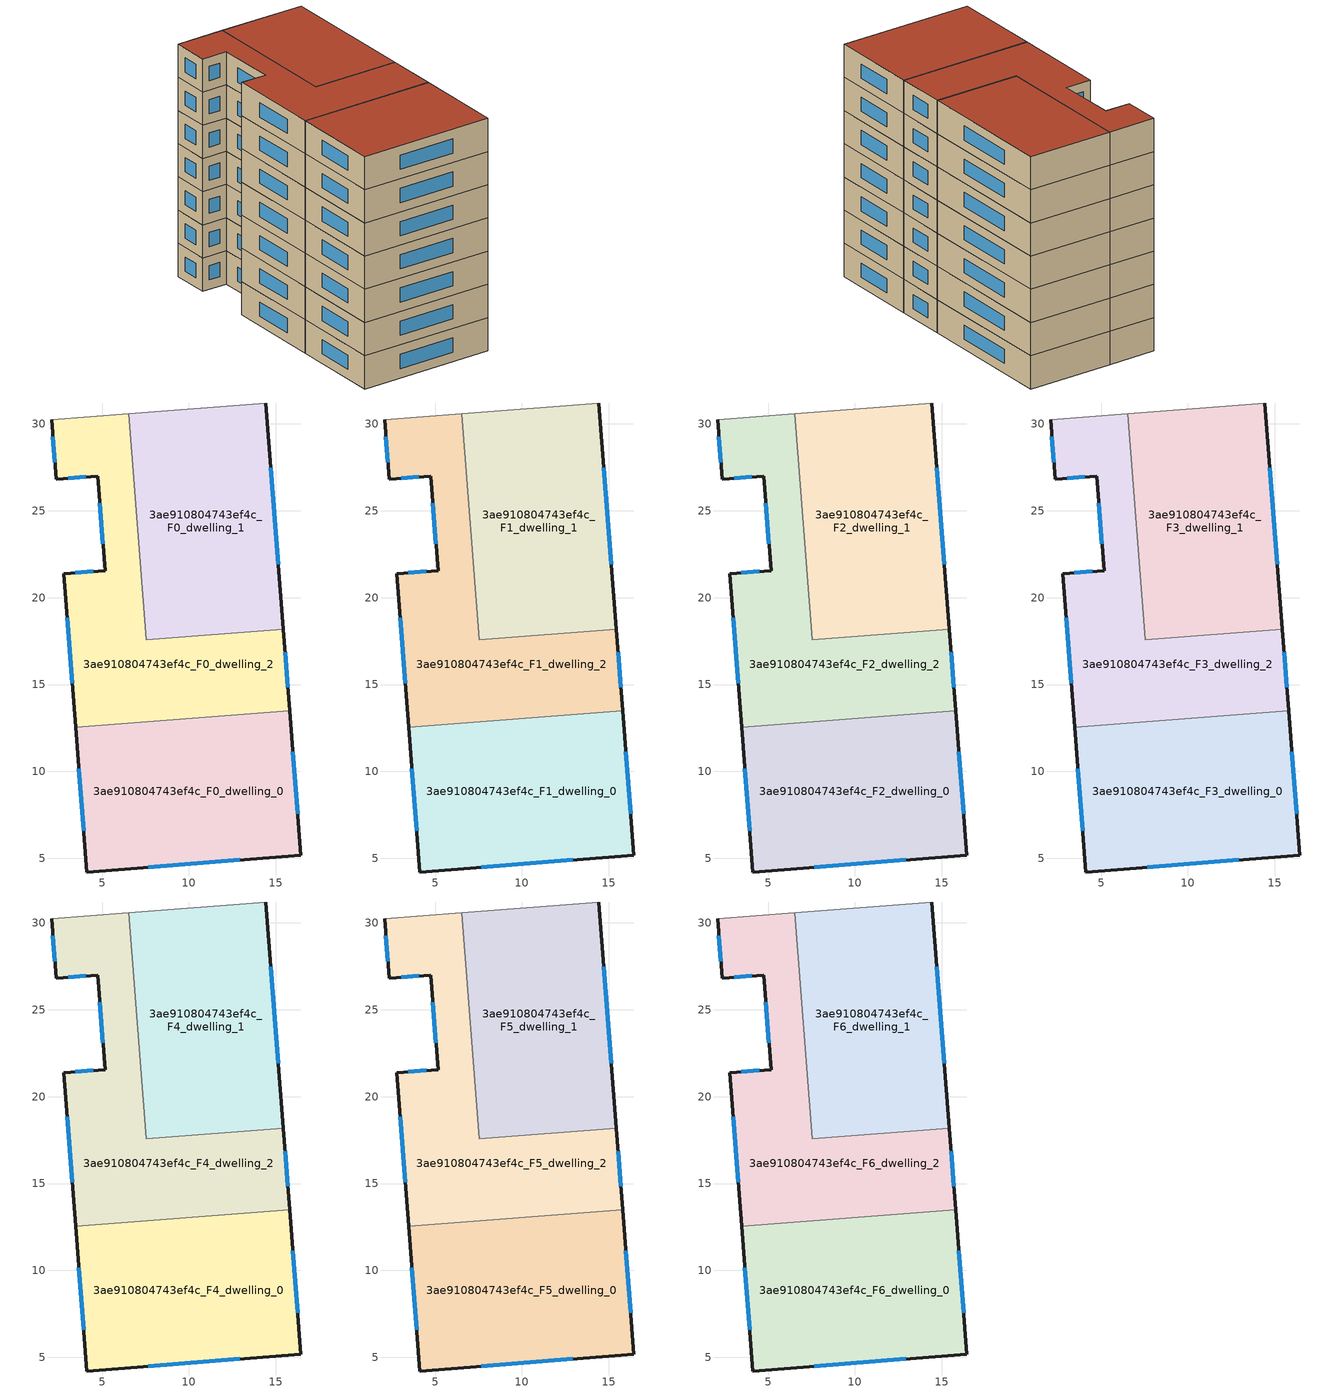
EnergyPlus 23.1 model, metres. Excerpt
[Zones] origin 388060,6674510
3ae910804743ef4c_F0_dwelling_0
 floor ground (EU_floor_Construction): 15.79,13.5 16.44,5.19 4.13,4.21 3.48,12.54 z0
 wall outside (EU_wall_Construction): 3.48,12.54 4.13,4.21 16.44,5.19 15.79,13.5 z0:3
 wall to 3ae910804743ef4c_F0_dwelling_2 (EU_wall_Construction): 15.79,13.5 3.48,12.54 z0:3
 window (EU_Window_Construction): 3.66,10.16 3.94,6.59 / 16.25,7.56 15.98,11.13 / 7.65,4.49 12.92,4.91 z0.86:2.14
3ae910804743ef4c_F0_dwelling_1
 floor ground (EU_floor_Construction): 14.41,31.2 15.43,18.19 7.55,17.58 6.53,30.58 z0
 wall outside (EU_wall_Construction): 15.43,18.19 14.41,31.2 z0:3
 wall adiabatic (EU_wall_Construction): 14.41,31.2 6.53,30.58 z0:3
 wall to 3ae910804743ef4c_F0_dwelling_2 (EU_wall_Construction): 6.53,30.58 7.55,17.58 15.43,18.19 z0:3
 window (EU_Window_Construction): 15.14,21.91 14.7,27.48 z0.86:2.14
3ae910804743ef4c_F0_dwelling_2
 floor ground (EU_floor_Construction): 6.53,30.58 7.55,17.58 15.43,18.19 15.79,13.5 3.48,12.54 2.79,21.38 5.17,21.56 4.74,27 2.36,26.8 2.1,30.24 z0
 wall outside (EU_wall_Construction): 2.1,30.24 2.36,26.8 4.74,27 5.17,21.56 2.79,21.38 3.48,12.54 / 15.79,13.5 15.43,18.19 z0:3
 wall adiabatic (EU_wall_Construction): 6.53,30.58 2.1,30.24 z0:3
 window (EU_Window_Construction): 2.99,18.85 3.28,15.07 / 4.49,21.51 3.47,21.43 / 4.86,25.44 5.05,23.11 / 3.04,26.86 4.06,26.94 / 2.17,29.26 2.29,27.78 / 15.69,14.84 15.53,16.85 z0.86:2.14
3ae910804743ef4c_F1_dwelling_0
 floor to 3ae910804743ef4c_F0_dwelling_0 (EU_floor_Construction): 15.79,13.5 16.44,5.19 4.13,4.21 3.48,12.54 z3
 wall outside (EU_wall_Construction): 3.48,12.54 4.13,4.21 16.44,5.19 15.79,13.5 z3:6
 wall to 3ae910804743ef4c_F1_dwelling_2 (EU_wall_Construction): 15.79,13.5 3.48,12.54 z3:6
 window (EU_Window_Construction): 3.66,10.16 3.94,6.59 / 16.25,7.56 15.98,11.13 / 7.65,4.49 12.92,4.91 z3.86:5.14
3ae910804743ef4c_F1_dwelling_1
 floor to 3ae910804743ef4c_F0_dwelling_1 (EU_floor_Construction): 14.41,31.2 15.43,18.19 7.55,17.58 6.53,30.58 z3
 wall outside (EU_wall_Construction): 15.43,18.19 14.41,31.2 z3:6
 wall adiabatic (EU_wall_Construction): 14.41,31.2 6.53,30.58 z3:6
 wall to 3ae910804743ef4c_F1_dwelling_2 (EU_wall_Construction): 6.53,30.58 7.55,17.58 15.43,18.19 z3:6
 window (EU_Window_Construction): 15.14,21.91 14.7,27.48 z3.86:5.14
3ae910804743ef4c_F1_dwelling_2
 floor to 3ae910804743ef4c_F0_dwelling_2 (EU_floor_Construction): 6.53,30.58 7.55,17.58 15.43,18.19 15.79,13.5 3.48,12.54 2.79,21.38 5.17,21.56 4.74,27 2.36,26.8 2.1,30.24 z3
 wall outside (EU_wall_Construction): 2.1,30.24 2.36,26.8 4.74,27 5.17,21.56 2.79,21.38 3.48,12.54 / 15.79,13.5 15.43,18.19 z3:6
 wall adiabatic (EU_wall_Construction): 6.53,30.58 2.1,30.24 z3:6
 window (EU_Window_Construction): 2.99,18.85 3.28,15.07 / 4.49,21.51 3.47,21.43 / 4.86,25.44 5.05,23.11 / 3.04,26.86 4.06,26.94 / 2.17,29.26 2.29,27.78 / 15.69,14.84 15.53,16.85 z3.86:5.14
3ae910804743ef4c_F2_dwelling_0
 floor to 3ae910804743ef4c_F1_dwelling_0 (EU_floor_Construction): 15.79,13.5 16.44,5.19 4.13,4.21 3.48,12.54 z6
 wall outside (EU_wall_Construction): 3.48,12.54 4.13,4.21 16.44,5.19 15.79,13.5 z6:9
 wall to 3ae910804743ef4c_F2_dwelling_2 (EU_wall_Construction): 15.79,13.5 3.48,12.54 z6:9
 window (EU_Window_Construction): 3.66,10.16 3.94,6.59 / 16.25,7.56 15.98,11.13 / 7.65,4.49 12.92,4.91 z6.86:8.14
3ae910804743ef4c_F2_dwelling_1
 floor to 3ae910804743ef4c_F1_dwelling_1 (EU_floor_Construction): 14.41,31.2 15.43,18.19 7.55,17.58 6.53,30.58 z6
 wall outside (EU_wall_Construction): 15.43,18.19 14.41,31.2 z6:9
 wall adiabatic (EU_wall_Construction): 14.41,31.2 6.53,30.58 z6:9
 wall to 3ae910804743ef4c_F2_dwelling_2 (EU_wall_Construction): 6.53,30.58 7.55,17.58 15.43,18.19 z6:9
 window (EU_Window_Construction): 15.14,21.91 14.7,27.48 z6.86:8.14
3ae910804743ef4c_F2_dwelling_2
 floor to 3ae910804743ef4c_F1_dwelling_2 (EU_floor_Construction): 6.53,30.58 7.55,17.58 15.43,18.19 15.79,13.5 3.48,12.54 2.79,21.38 5.17,21.56 4.74,27 2.36,26.8 2.1,30.24 z6
 wall outside (EU_wall_Construction): 2.1,30.24 2.36,26.8 4.74,27 5.17,21.56 2.79,21.38 3.48,12.54 / 15.79,13.5 15.43,18.19 z6:9
 wall adiabatic (EU_wall_Construction): 6.53,30.58 2.1,30.24 z6:9
 window (EU_Window_Construction): 2.99,18.85 3.28,15.07 / 4.49,21.51 3.47,21.43 / 4.86,25.44 5.05,23.11 / 3.04,26.86 4.06,26.94 / 2.17,29.26 2.29,27.78 / 15.69,14.84 15.53,16.85 z6.86:8.14
3ae910804743ef4c_F3_dwelling_0
 floor to 3ae910804743ef4c_F2_dwelling_0 (EU_floor_Construction): 15.79,13.5 16.44,5.19 4.13,4.21 3.48,12.54 z9
 wall outside (EU_wall_Construction): 3.48,12.54 4.13,4.21 16.44,5.19 15.79,13.5 z9:12
 wall to 3ae910804743ef4c_F3_dwelling_2 (EU_wall_Construction): 15.79,13.5 3.48,12.54 z9:12
 window (EU_Window_Construction): 3.66,10.16 3.94,6.59 / 16.25,7.56 15.98,11.13 / 7.65,4.49 12.92,4.91 z9.86:11.14
3ae910804743ef4c_F3_dwelling_1
 floor to 3ae910804743ef4c_F2_dwelling_1 (EU_floor_Construction): 14.41,31.2 15.43,18.19 7.55,17.58 6.53,30.58 z9
 wall outside (EU_wall_Construction): 15.43,18.19 14.41,31.2 z9:12
 wall adiabatic (EU_wall_Construction): 14.41,31.2 6.53,30.58 z9:12
 wall to 3ae910804743ef4c_F3_dwelling_2 (EU_wall_Construction): 6.53,30.58 7.55,17.58 15.43,18.19 z9:12
 window (EU_Window_Construction): 15.14,21.91 14.7,27.48 z9.86:11.14
3ae910804743ef4c_F3_dwelling_2
 floor to 3ae910804743ef4c_F2_dwelling_2 (EU_floor_Construction): 6.53,30.58 7.55,17.58 15.43,18.19 15.79,13.5 3.48,12.54 2.79,21.38 5.17,21.56 4.74,27 2.36,26.8 2.1,30.24 z9
 wall outside (EU_wall_Construction): 2.1,30.24 2.36,26.8 4.74,27 5.17,21.56 2.79,21.38 3.48,12.54 / 15.79,13.5 15.43,18.19 z9:12
 wall adiabatic (EU_wall_Construction): 6.53,30.58 2.1,30.24 z9:12
 window (EU_Window_Construction): 2.99,18.85 3.28,15.07 / 4.49,21.51 3.47,21.43 / 4.86,25.44 5.05,23.11 / 3.04,26.86 4.06,26.94 / 2.17,29.26 2.29,27.78 / 15.69,14.84 15.53,16.85 z9.86:11.14
3ae910804743ef4c_F4_dwelling_0
 floor to 3ae910804743ef4c_F3_dwelling_0 (EU_floor_Construction): 15.79,13.5 16.44,5.19 4.13,4.21 3.48,12.54 z12
 wall outside (EU_wall_Construction): 3.48,12.54 4.13,4.21 16.44,5.19 15.79,13.5 z12:15
 wall to 3ae910804743ef4c_F4_dwelling_2 (EU_wall_Construction): 15.79,13.5 3.48,12.54 z12:15
 window (EU_Window_Construction): 3.66,10.16 3.94,6.59 / 16.25,7.56 15.98,11.13 / 7.65,4.49 12.92,4.91 z12.86:14.14
3ae910804743ef4c_F4_dwelling_1
 floor to 3ae910804743ef4c_F3_dwelling_1 (EU_floor_Construction): 14.41,31.2 15.43,18.19 7.55,17.58 6.53,30.58 z12
 wall outside (EU_wall_Construction): 15.43,18.19 14.41,31.2 z12:15
 wall adiabatic (EU_wall_Construction): 14.41,31.2 6.53,30.58 z12:15
 wall to 3ae910804743ef4c_F4_dwelling_2 (EU_wall_Construction): 6.53,30.58 7.55,17.58 15.43,18.19 z12:15
 window (EU_Window_Construction): 15.14,21.91 14.7,27.48 z12.86:14.14
3ae910804743ef4c_F4_dwelling_2
 floor to 3ae910804743ef4c_F3_dwelling_2 (EU_floor_Construction): 6.53,30.58 7.55,17.58 15.43,18.19 15.79,13.5 3.48,12.54 2.79,21.38 5.17,21.56 4.74,27 2.36,26.8 2.1,30.24 z12
 wall outside (EU_wall_Construction): 2.1,30.24 2.36,26.8 4.74,27 5.17,21.56 2.79,21.38 3.48,12.54 / 15.79,13.5 15.43,18.19 z12:15
 wall adiabatic (EU_wall_Construction): 6.53,30.58 2.1,30.24 z12:15
 window (EU_Window_Construction): 2.99,18.85 3.28,15.07 / 4.49,21.51 3.47,21.43 / 4.86,25.44 5.05,23.11 / 3.04,26.86 4.06,26.94 / 2.17,29.26 2.29,27.78 / 15.69,14.84 15.53,16.85 z12.86:14.14
3ae910804743ef4c_F5_dwelling_0
 floor to 3ae910804743ef4c_F4_dwelling_0 (EU_floor_Construction): 15.79,13.5 16.44,5.19 4.13,4.21 3.48,12.54 z15
 wall outside (EU_wall_Construction): 3.48,12.54 4.13,4.21 16.44,5.19 15.79,13.5 z15:18
 wall to 3ae910804743ef4c_F5_dwelling_2 (EU_wall_Construction): 15.79,13.5 3.48,12.54 z15:18
 window (EU_Window_Construction): 3.66,10.16 3.94,6.59 / 16.25,7.56 15.98,11.13 / 7.65,4.49 12.92,4.91 z15.86:17.14
3ae910804743ef4c_F5_dwelling_1
 floor to 3ae910804743ef4c_F4_dwelling_1 (EU_floor_Construction): 14.41,31.2 15.43,18.19 7.55,17.58 6.53,30.58 z15
 wall outside (EU_wall_Construction): 15.43,18.19 14.41,31.2 z15:18
 wall adiabatic (EU_wall_Construction): 14.41,31.2 6.53,30.58 z15:18
 wall to 3ae910804743ef4c_F5_dwelling_2 (EU_wall_Construction): 6.53,30.58 7.55,17.58 15.43,18.19 z15:18
 window (EU_Window_Construction): 15.14,21.91 14.7,27.48 z15.86:17.14
3ae910804743ef4c_F5_dwelling_2
 floor to 3ae910804743ef4c_F4_dwelling_2 (EU_floor_Construction): 6.53,30.58 7.55,17.58 15.43,18.19 15.79,13.5 3.48,12.54 2.79,21.38 5.17,21.56 4.74,27 2.36,26.8 2.1,30.24 z15
 wall outside (EU_wall_Construction): 2.1,30.24 2.36,26.8 4.74,27 5.17,21.56 2.79,21.38 3.48,12.54 / 15.79,13.5 15.43,18.19 z15:18
 wall adiabatic (EU_wall_Construction): 6.53,30.58 2.1,30.24 z15:18
 window (EU_Window_Construction): 2.99,18.85 3.28,15.07 / 4.49,21.51 3.47,21.43 / 4.86,25.44 5.05,23.11 / 3.04,26.86 4.06,26.94 / 2.17,29.26 2.29,27.78 / 15.69,14.84 15.53,16.85 z15.86:17.14
3ae910804743ef4c_F6_dwelling_0
 floor to 3ae910804743ef4c_F5_dwelling_0 (EU_floor_Construction): 15.79,13.5 16.44,5.19 4.13,4.21 3.48,12.54 z18
 wall outside (EU_wall_Construction): 3.48,12.54 4.13,4.21 16.44,5.19 15.79,13.5 z18:21
 wall to 3ae910804743ef4c_F6_dwelling_2 (EU_wall_Construction): 15.79,13.5 3.48,12.54 z18:21
 window (EU_Window_Construction): 3.66,10.16 3.94,6.59 / 16.25,7.56 15.98,11.13 / 7.65,4.49 12.92,4.91 z18.86:20.14
 roof outside (EU_roof_Construction): 16.44,5.19 15.79,13.5 3.48,12.54 4.13,4.21 z21
3ae910804743ef4c_F6_dwelling_1
 floor to 3ae910804743ef4c_F5_dwelling_1 (EU_floor_Construction): 14.41,31.2 15.43,18.19 7.55,17.58 6.53,30.58 z18
 wall outside (EU_wall_Construction): 15.43,18.19 14.41,31.2 z18:21
 wall adiabatic (EU_wall_Construction): 14.41,31.2 6.53,30.58 z18:21
 wall to 3ae910804743ef4c_F6_dwelling_2 (EU_wall_Construction): 6.53,30.58 7.55,17.58 15.43,18.19 z18:21
 window (EU_Window_Construction): 15.14,21.91 14.7,27.48 z18.86:20.14
 roof outside (EU_roof_Construction): 15.43,18.19 14.41,31.2 6.53,30.58 7.55,17.58 z21
3ae910804743ef4c_F6_dwelling_2
 floor to 3ae910804743ef4c_F5_dwelling_2 (EU_floor_Construction): 6.53,30.58 7.55,17.58 15.43,18.19 15.79,13.5 3.48,12.54 2.79,21.38 5.17,21.56 4.74,27 2.36,26.8 2.1,30.24 z18
 wall outside (EU_wall_Construction): 2.1,30.24 2.36,26.8 4.74,27 5.17,21.56 2.79,21.38 3.48,12.54 / 15.79,13.5 15.43,18.19 z18:21
 wall adiabatic (EU_wall_Construction): 6.53,30.58 2.1,30.24 z18:21
 window (EU_Window_Construction): 2.99,18.85 3.28,15.07 / 4.49,21.51 3.47,21.43 / 4.86,25.44 5.05,23.11 / 3.04,26.86 4.06,26.94 / 2.17,29.26 2.29,27.78 / 15.69,14.84 15.53,16.85 z18.86:20.14
 roof outside (EU_roof_Construction): 15.79,13.5 15.43,18.19 7.55,17.58 6.53,30.58 2.1,30.24 2.36,26.8 4.74,27 5.17,21.56 2.79,21.38 3.48,12.54 z21
[Building]
EU S2 Campaign: North Axis=0; Terrain=City; Solar Distribution=FullExterior
[Site:Location]
Helsinki-Vantaa.AP: Latitude=60.317; Longitude=24.963; Time Zone=2; Elevation=54.6
[SizingPeriod:WeatherFileDays]
AnnualSizingPeriod: Begin Month=1; Begin Day of Month=1; End Month=12; End Day of Month=31; Day of Week for Start Day=Monday; Use Weather File Daylight Saving Period=No; Use Weather File Rain and Snow Indicators=No
[MATERIAL]
EU_InternalMass_Material: Roughness=MediumRough; Thickness=0.1; Conductivity=1; Density=1800; Specific Heat=900; Thermal Absorptance=0.9; Solar Absorptance=0.7; Visible Absorptance=0.7
[MATERIAL:NOMASS] Roughness=MediumRough; Thermal Absorptance=0.9; Solar Absorptance=0.7; Visible Absorptance=0.7
Name | Thermal Resistance
EU_wall_NoMass | 5.91765
EU_roof_NoMass | 11.1778
EU_floor_NoMass | 6.2875
[WINDOWMATERIAL:SIMPLEGLAZINGSYSTEM]
EU_Window_SimpleGlazing: UFactor=0.994035; Solar Heat Gain Coefficient=0.7; Visible Transmittance=0.7
[CONSTRUCTION]
EU_wall_Construction: EU_wall_NoMass
EU_roof_Construction: EU_roof_NoMass
EU_floor_Construction: EU_floor_NoMass
EU_Window_Construction: EU_Window_SimpleGlazing
EU_InternalMass_Construction: EU_InternalMass_Material
[ZONE] Type=1; Multiplier=1; Ceiling Height=autocalculate; Floor Area=autocalculate; Part of Total Floor Area=Yes
Name | Volume
3ae910804743ef4c_F0_dwelling_0 | 309.317
3ae910804743ef4c_F1_dwelling_0; 3ae910804743ef4c_F2_dwelling_0; 3ae910804743ef4c_F3_dwelling_0; 3ae910804743ef4c_F4_dwelling_0; 3ae910804743ef4c_F5_dwelling_0; 3ae910804743ef4c_F6_dwelling_0 | 309.316
3ae910804743ef4c_F0_dwelling_1; 3ae910804743ef4c_F1_dwelling_1; 3ae910804743ef4c_F2_dwelling_1; 3ae910804743ef4c_F3_dwelling_1; 3ae910804743ef4c_F4_dwelling_1; 3ae910804743ef4c_F5_dwelling_1; 3ae910804743ef4c_F6_dwelling_1 | 309.3
3ae910804743ef4c_F0_dwelling_2; 3ae910804743ef4c_F1_dwelling_2; 3ae910804743ef4c_F2_dwelling_2; 3ae910804743ef4c_F3_dwelling_2; 3ae910804743ef4c_F4_dwelling_2; 3ae910804743ef4c_F5_dwelling_2; 3ae910804743ef4c_F6_dwelling_2 | 309.322
[INTERNALMASS] Construction=EU_InternalMass_Construction
Name | Zone or ZoneList | Surface Area
3ae910804743ef4c_F0_dwelling_0_EU_InternalMass | 3ae910804743ef4c_F0_dwelling_0 | 103.107
3ae910804743ef4c_F0_dwelling_1_EU_InternalMass | 3ae910804743ef4c_F0_dwelling_1 | 103.102
3ae910804743ef4c_F0_dwelling_2_EU_InternalMass | 3ae910804743ef4c_F0_dwelling_2 | 103.107
3ae910804743ef4c_F1_dwelling_0_EU_InternalMass | 3ae910804743ef4c_F1_dwelling_0 | 103.107
3ae910804743ef4c_F1_dwelling_1_EU_InternalMass | 3ae910804743ef4c_F1_dwelling_1 | 103.102
3ae910804743ef4c_F1_dwelling_2_EU_InternalMass | 3ae910804743ef4c_F1_dwelling_2 | 103.107
3ae910804743ef4c_F2_dwelling_0_EU_InternalMass | 3ae910804743ef4c_F2_dwelling_0 | 103.107
3ae910804743ef4c_F2_dwelling_1_EU_InternalMass | 3ae910804743ef4c_F2_dwelling_1 | 103.102
3ae910804743ef4c_F2_dwelling_2_EU_InternalMass | 3ae910804743ef4c_F2_dwelling_2 | 103.107
3ae910804743ef4c_F3_dwelling_0_EU_InternalMass | 3ae910804743ef4c_F3_dwelling_0 | 103.107
3ae910804743ef4c_F3_dwelling_1_EU_InternalMass | 3ae910804743ef4c_F3_dwelling_1 | 103.102
3ae910804743ef4c_F3_dwelling_2_EU_InternalMass | 3ae910804743ef4c_F3_dwelling_2 | 103.107
3ae910804743ef4c_F4_dwelling_0_EU_InternalMass | 3ae910804743ef4c_F4_dwelling_0 | 103.107
3ae910804743ef4c_F4_dwelling_1_EU_InternalMass | 3ae910804743ef4c_F4_dwelling_1 | 103.102
3ae910804743ef4c_F4_dwelling_2_EU_InternalMass | 3ae910804743ef4c_F4_dwelling_2 | 103.107
3ae910804743ef4c_F5_dwelling_0_EU_InternalMass | 3ae910804743ef4c_F5_dwelling_0 | 103.107
3ae910804743ef4c_F5_dwelling_1_EU_InternalMass | 3ae910804743ef4c_F5_dwelling_1 | 103.102
3ae910804743ef4c_F5_dwelling_2_EU_InternalMass | 3ae910804743ef4c_F5_dwelling_2 | 103.107
3ae910804743ef4c_F6_dwelling_0_EU_InternalMass | 3ae910804743ef4c_F6_dwelling_0 | 103.107
3ae910804743ef4c_F6_dwelling_1_EU_InternalMass | 3ae910804743ef4c_F6_dwelling_1 | 103.102
3ae910804743ef4c_F6_dwelling_2_EU_InternalMass | 3ae910804743ef4c_F6_dwelling_2 | 103.107
[OTHEREQUIPMENT] Fuel Type=Electricity; Design Level Calculation Method=Watts/Area; Power per Zone Floor Area=1; Fraction Latent=0; Fraction Radiant=0; Fraction Lost=0; Carbon Dioxide Generation Rate=0; EndUse Subcategory=EU_Step8_InternalGains
Name | Zone or ZoneList or Space or SpaceList | Schedule
EU_Step8_InternalGain_3ae910804743ef4c_F0_dwelling_0_f000 | 3ae910804743ef4c_F0_dwelling_0 | EU_Step8_GainSchedule_3ae910804743ef4c_F0_dwelling_0_f000
EU_Step8_InternalGain_3ae910804743ef4c_F0_dwelling_1_f000 | 3ae910804743ef4c_F0_dwelling_1 | EU_Step8_GainSchedule_3ae910804743ef4c_F0_dwelling_1_f000
EU_Step8_InternalGain_3ae910804743ef4c_F0_dwelling_2_f000 | 3ae910804743ef4c_F0_dwelling_2 | EU_Step8_GainSchedule_3ae910804743ef4c_F0_dwelling_2_f000
EU_Step8_InternalGain_3ae910804743ef4c_F1_dwelling_0_f000 | 3ae910804743ef4c_F1_dwelling_0 | EU_Step8_GainSchedule_3ae910804743ef4c_F1_dwelling_0_f000
EU_Step8_InternalGain_3ae910804743ef4c_F1_dwelling_1_f000 | 3ae910804743ef4c_F1_dwelling_1 | EU_Step8_GainSchedule_3ae910804743ef4c_F1_dwelling_1_f000
EU_Step8_InternalGain_3ae910804743ef4c_F1_dwelling_2_f000 | 3ae910804743ef4c_F1_dwelling_2 | EU_Step8_GainSchedule_3ae910804743ef4c_F1_dwelling_2_f000
EU_Step8_InternalGain_3ae910804743ef4c_F2_dwelling_0_f000 | 3ae910804743ef4c_F2_dwelling_0 | EU_Step8_GainSchedule_3ae910804743ef4c_F2_dwelling_0_f000
EU_Step8_InternalGain_3ae910804743ef4c_F2_dwelling_1_f000 | 3ae910804743ef4c_F2_dwelling_1 | EU_Step8_GainSchedule_3ae910804743ef4c_F2_dwelling_1_f000
EU_Step8_InternalGain_3ae910804743ef4c_F2_dwelling_2_f000 | 3ae910804743ef4c_F2_dwelling_2 | EU_Step8_GainSchedule_3ae910804743ef4c_F2_dwelling_2_f000
EU_Step8_InternalGain_3ae910804743ef4c_F3_dwelling_0_f000 | 3ae910804743ef4c_F3_dwelling_0 | EU_Step8_GainSchedule_3ae910804743ef4c_F3_dwelling_0_f000
EU_Step8_InternalGain_3ae910804743ef4c_F3_dwelling_1_f000 | 3ae910804743ef4c_F3_dwelling_1 | EU_Step8_GainSchedule_3ae910804743ef4c_F3_dwelling_1_f000
EU_Step8_InternalGain_3ae910804743ef4c_F3_dwelling_2_f000 | 3ae910804743ef4c_F3_dwelling_2 | EU_Step8_GainSchedule_3ae910804743ef4c_F3_dwelling_2_f000
EU_Step8_InternalGain_3ae910804743ef4c_F4_dwelling_0_f000 | 3ae910804743ef4c_F4_dwelling_0 | EU_Step8_GainSchedule_3ae910804743ef4c_F4_dwelling_0_f000
EU_Step8_InternalGain_3ae910804743ef4c_F4_dwelling_1_f000 | 3ae910804743ef4c_F4_dwelling_1 | EU_Step8_GainSchedule_3ae910804743ef4c_F4_dwelling_1_f000
EU_Step8_InternalGain_3ae910804743ef4c_F4_dwelling_2_f000 | 3ae910804743ef4c_F4_dwelling_2 | EU_Step8_GainSchedule_3ae910804743ef4c_F4_dwelling_2_f000
EU_Step8_InternalGain_3ae910804743ef4c_F5_dwelling_0_f000 | 3ae910804743ef4c_F5_dwelling_0 | EU_Step8_GainSchedule_3ae910804743ef4c_F5_dwelling_0_f000
EU_Step8_InternalGain_3ae910804743ef4c_F5_dwelling_1_f000 | 3ae910804743ef4c_F5_dwelling_1 | EU_Step8_GainSchedule_3ae910804743ef4c_F5_dwelling_1_f000
EU_Step8_InternalGain_3ae910804743ef4c_F5_dwelling_2_f000 | 3ae910804743ef4c_F5_dwelling_2 | EU_Step8_GainSchedule_3ae910804743ef4c_F5_dwelling_2_f000
EU_Step8_InternalGain_3ae910804743ef4c_F6_dwelling_0_f000 | 3ae910804743ef4c_F6_dwelling_0 | EU_Step8_GainSchedule_3ae910804743ef4c_F6_dwelling_0_f000
EU_Step8_InternalGain_3ae910804743ef4c_F6_dwelling_1_f000 | 3ae910804743ef4c_F6_dwelling_1 | EU_Step8_GainSchedule_3ae910804743ef4c_F6_dwelling_1_f000
EU_Step8_InternalGain_3ae910804743ef4c_F6_dwelling_2_f000 | 3ae910804743ef4c_F6_dwelling_2 | EU_Step8_GainSchedule_3ae910804743ef4c_F6_dwelling_2_f000
[ZONEVENTILATION:DESIGNFLOWRATE] Schedule=EU_AlwaysOn; Design Flow Rate Calculation Method=AirChanges/Hour; Air Changes per Hour=0.596421; Ventilation Type=Natural; Fan Pressure Rise=0; Fan Total Efficiency=1; Constant Term Coefficient=1; Temperature Term Coefficient=0; Velocity Term Coefficient=0; Velocity Squared Term Coefficient=0; Minimum Indoor Temperature=-100; Maximum Indoor Temperature=100; Delta Temperature=-100; Minimum Outdoor Temperature=-100; Maximum Outdoor Temperature=100; Maximum Wind Speed=40
Name | Zone or ZoneList or Space or SpaceList
EU_ConstantAir_3ae910804743ef4c_F0_dwelling_0 | 3ae910804743ef4c_F0_dwelling_0
EU_ConstantAir_3ae910804743ef4c_F0_dwelling_1 | 3ae910804743ef4c_F0_dwelling_1
EU_ConstantAir_3ae910804743ef4c_F0_dwelling_2 | 3ae910804743ef4c_F0_dwelling_2
EU_ConstantAir_3ae910804743ef4c_F1_dwelling_0 | 3ae910804743ef4c_F1_dwelling_0
EU_ConstantAir_3ae910804743ef4c_F1_dwelling_1 | 3ae910804743ef4c_F1_dwelling_1
EU_ConstantAir_3ae910804743ef4c_F1_dwelling_2 | 3ae910804743ef4c_F1_dwelling_2
EU_ConstantAir_3ae910804743ef4c_F2_dwelling_0 | 3ae910804743ef4c_F2_dwelling_0
EU_ConstantAir_3ae910804743ef4c_F2_dwelling_1 | 3ae910804743ef4c_F2_dwelling_1
EU_ConstantAir_3ae910804743ef4c_F2_dwelling_2 | 3ae910804743ef4c_F2_dwelling_2
EU_ConstantAir_3ae910804743ef4c_F3_dwelling_0 | 3ae910804743ef4c_F3_dwelling_0
EU_ConstantAir_3ae910804743ef4c_F3_dwelling_1 | 3ae910804743ef4c_F3_dwelling_1
EU_ConstantAir_3ae910804743ef4c_F3_dwelling_2 | 3ae910804743ef4c_F3_dwelling_2
EU_ConstantAir_3ae910804743ef4c_F4_dwelling_0 | 3ae910804743ef4c_F4_dwelling_0
EU_ConstantAir_3ae910804743ef4c_F4_dwelling_1 | 3ae910804743ef4c_F4_dwelling_1
EU_ConstantAir_3ae910804743ef4c_F4_dwelling_2 | 3ae910804743ef4c_F4_dwelling_2
EU_ConstantAir_3ae910804743ef4c_F5_dwelling_0 | 3ae910804743ef4c_F5_dwelling_0
EU_ConstantAir_3ae910804743ef4c_F5_dwelling_1 | 3ae910804743ef4c_F5_dwelling_1
EU_ConstantAir_3ae910804743ef4c_F5_dwelling_2 | 3ae910804743ef4c_F5_dwelling_2
EU_ConstantAir_3ae910804743ef4c_F6_dwelling_0 | 3ae910804743ef4c_F6_dwelling_0
EU_ConstantAir_3ae910804743ef4c_F6_dwelling_1 | 3ae910804743ef4c_F6_dwelling_1
EU_ConstantAir_3ae910804743ef4c_F6_dwelling_2 | 3ae910804743ef4c_F6_dwelling_2
[HVACTEMPLATE:THERMOSTAT] Constant Heating Setpoint=20; Constant Cooling Setpoint=50
EU_HeatOnly_3ae910804743ef4c_F0_dwelling_0; EU_HeatOnly_3ae910804743ef4c_F0_dwelling_1; EU_HeatOnly_3ae910804743ef4c_F0_dwelling_2; EU_HeatOnly_3ae910804743ef4c_F1_dwelling_0; EU_HeatOnly_3ae910804743ef4c_F1_dwelling_1; EU_HeatOnly_3ae910804743ef4c_F1_dwelling_2; EU_HeatOnly_3ae910804743ef4c_F2_dwelling_0; EU_HeatOnly_3ae910804743ef4c_F2_dwelling_1; EU_HeatOnly_3ae910804743ef4c_F2_dwelling_2; EU_HeatOnly_3ae910804743ef4c_F3_dwelling_0; EU_HeatOnly_3ae910804743ef4c_F3_dwelling_1; EU_HeatOnly_3ae910804743ef4c_F3_dwelling_2; EU_HeatOnly_3ae910804743ef4c_F4_dwelling_0; EU_HeatOnly_3ae910804743ef4c_F4_dwelling_1; EU_HeatOnly_3ae910804743ef4c_F4_dwelling_2; EU_HeatOnly_3ae910804743ef4c_F5_dwelling_0; EU_HeatOnly_3ae910804743ef4c_F5_dwelling_1; EU_HeatOnly_3ae910804743ef4c_F5_dwelling_2; EU_HeatOnly_3ae910804743ef4c_F6_dwelling_0; EU_HeatOnly_3ae910804743ef4c_F6_dwelling_1; EU_HeatOnly_3ae910804743ef4c_F6_dwelling_2
[HVACTEMPLATE:ZONE:IDEALLOADSAIRSYSTEM] System Availability Schedule=EU_AlwaysOn; Maximum Heating Supply Air Temperature=50; Minimum Cooling Supply Air Temperature=13; Maximum Heating Supply Air Humidity Ratio=0.0156; Minimum Cooling Supply Air Humidity Ratio=0.0077; Heating Limit=NoLimit; Cooling Limit=NoLimit; Heating Availability Schedule=EU_AlwaysOn; Cooling Availability Schedule=EU_CoolingOff; Dehumidification Control Type=ConstantSensibleHeatRatio; Cooling Sensible Heat Ratio=0.7; Dehumidification Setpoint=60; Humidification Control Type=None; Humidification Setpoint=30; Outdoor Air Method=None; Outdoor Air Flow Rate per Person=0.00944; Outdoor Air Flow Rate per Zone Floor Area=0; Outdoor Air Flow Rate per Zone=0; Demand Controlled Ventilation Type=None; Outdoor Air Economizer Type=NoEconomizer; Heat Recovery Type=None; Sensible Heat Recovery Effectiveness=0.7; Latent Heat Recovery Effectiveness=0.65
Name | Template Thermostat
3ae910804743ef4c_F0_dwelling_0 | EU_HeatOnly_3ae910804743ef4c_F0_dwelling_0
3ae910804743ef4c_F0_dwelling_1 | EU_HeatOnly_3ae910804743ef4c_F0_dwelling_1
3ae910804743ef4c_F0_dwelling_2 | EU_HeatOnly_3ae910804743ef4c_F0_dwelling_2
3ae910804743ef4c_F1_dwelling_0 | EU_HeatOnly_3ae910804743ef4c_F1_dwelling_0
3ae910804743ef4c_F1_dwelling_1 | EU_HeatOnly_3ae910804743ef4c_F1_dwelling_1
3ae910804743ef4c_F1_dwelling_2 | EU_HeatOnly_3ae910804743ef4c_F1_dwelling_2
3ae910804743ef4c_F2_dwelling_0 | EU_HeatOnly_3ae910804743ef4c_F2_dwelling_0
3ae910804743ef4c_F2_dwelling_1 | EU_HeatOnly_3ae910804743ef4c_F2_dwelling_1
3ae910804743ef4c_F2_dwelling_2 | EU_HeatOnly_3ae910804743ef4c_F2_dwelling_2
3ae910804743ef4c_F3_dwelling_0 | EU_HeatOnly_3ae910804743ef4c_F3_dwelling_0
3ae910804743ef4c_F3_dwelling_1 | EU_HeatOnly_3ae910804743ef4c_F3_dwelling_1
3ae910804743ef4c_F3_dwelling_2 | EU_HeatOnly_3ae910804743ef4c_F3_dwelling_2
3ae910804743ef4c_F4_dwelling_0 | EU_HeatOnly_3ae910804743ef4c_F4_dwelling_0
3ae910804743ef4c_F4_dwelling_1 | EU_HeatOnly_3ae910804743ef4c_F4_dwelling_1
3ae910804743ef4c_F4_dwelling_2 | EU_HeatOnly_3ae910804743ef4c_F4_dwelling_2
3ae910804743ef4c_F5_dwelling_0 | EU_HeatOnly_3ae910804743ef4c_F5_dwelling_0
3ae910804743ef4c_F5_dwelling_1 | EU_HeatOnly_3ae910804743ef4c_F5_dwelling_1
3ae910804743ef4c_F5_dwelling_2 | EU_HeatOnly_3ae910804743ef4c_F5_dwelling_2
3ae910804743ef4c_F6_dwelling_0 | EU_HeatOnly_3ae910804743ef4c_F6_dwelling_0
3ae910804743ef4c_F6_dwelling_1 | EU_HeatOnly_3ae910804743ef4c_F6_dwelling_1
3ae910804743ef4c_F6_dwelling_2 | EU_HeatOnly_3ae910804743ef4c_F6_dwelling_2
[SIZING:ZONE] Zone Cooling Design Supply Air Temperature Input Method=SupplyAirTemperature; Zone Cooling Design Supply Air Temperature=13; Zone Heating Design Supply Air Temperature Input Method=SupplyAirTemperature; Zone Heating Design Supply Air Temperature=50; Zone Cooling Design Supply Air Humidity Ratio=0.008; Zone Heating Design Supply Air Humidity Ratio=0.008; Cooling Design Air Flow Method=DesignDay; Cooling Design Air Flow Rate=0; Cooling Minimum Air Flow per Zone Floor Area=0.000762; Cooling Minimum Air Flow=0; Cooling Minimum Air Flow Fraction=0.2; Heating Design Air Flow Method=DesignDay; Heating Design Air Flow Rate=0; Heating Maximum Air Flow per Zone Floor Area=0.002032; Heating Maximum Air Flow=0.141576; Heating Maximum Air Flow Fraction=0.3; Account for Dedicated Outdoor Air System=No; Dedicated Outdoor Air System Control Strategy=NeutralSupplyAir; Dedicated Outdoor Air Low Setpoint Temperature for Design=autosize; Dedicated Outdoor Air High Setpoint Temperature for Design=autosize; Zone Load Sizing Method=Sensible Load Only No Latent Load; Zone Latent Cooling Design Supply Air Humidity Ratio Input Method=HumidityRatioDifference; Zone Cooling Design Supply Air Humidity Ratio Difference=0.005; Zone Latent Heating Design Supply Air Humidity Ratio Input Method=HumidityRatioDifference; Zone Humidification Design Supply Air Humidity Ratio Difference=0.005
3ae910804743ef4c_F0_dwelling_0; 3ae910804743ef4c_F0_dwelling_1; 3ae910804743ef4c_F0_dwelling_2; 3ae910804743ef4c_F1_dwelling_0; 3ae910804743ef4c_F1_dwelling_1; 3ae910804743ef4c_F1_dwelling_2; 3ae910804743ef4c_F2_dwelling_0; 3ae910804743ef4c_F2_dwelling_1; 3ae910804743ef4c_F2_dwelling_2; 3ae910804743ef4c_F3_dwelling_0; 3ae910804743ef4c_F3_dwelling_1; 3ae910804743ef4c_F3_dwelling_2; 3ae910804743ef4c_F4_dwelling_0; 3ae910804743ef4c_F4_dwelling_1; 3ae910804743ef4c_F4_dwelling_2; 3ae910804743ef4c_F5_dwelling_0; 3ae910804743ef4c_F5_dwelling_1; 3ae910804743ef4c_F5_dwelling_2; 3ae910804743ef4c_F6_dwelling_0; 3ae910804743ef4c_F6_dwelling_1; 3ae910804743ef4c_F6_dwelling_2
[SCHEDULE:CONSTANT]
Name | Hourly Value
EU_AlwaysOn | 1
EU_CoolingOff | 0
[SCHEDULE:FILE] Column Number=1; Rows to Skip at Top=0; Number of Hours of Data=8760; Column Separator=Comma; Interpolate to Timestep=No; Minutes per Item=60; Adjust Schedule for Daylight Savings=Yes
Name | File
EU_Step8_GainSchedule_3ae910804743ef4c_F0_dwelling_0_f000 | ../../schedules/3ae910804743ef4c/3ae910804743ef4c_F0_dwelling_0_f000_gain.csv
EU_Step8_GainSchedule_3ae910804743ef4c_F0_dwelling_1_f000 | ../../schedules/3ae910804743ef4c/3ae910804743ef4c_F0_dwelling_1_f000_gain.csv
EU_Step8_GainSchedule_3ae910804743ef4c_F0_dwelling_2_f000 | ../../schedules/3ae910804743ef4c/3ae910804743ef4c_F0_dwelling_2_f000_gain.csv
EU_Step8_GainSchedule_3ae910804743ef4c_F1_dwelling_0_f000 | ../../schedules/3ae910804743ef4c/3ae910804743ef4c_F1_dwelling_0_f000_gain.csv
EU_Step8_GainSchedule_3ae910804743ef4c_F1_dwelling_1_f000 | ../../schedules/3ae910804743ef4c/3ae910804743ef4c_F1_dwelling_1_f000_gain.csv
EU_Step8_GainSchedule_3ae910804743ef4c_F1_dwelling_2_f000 | ../../schedules/3ae910804743ef4c/3ae910804743ef4c_F1_dwelling_2_f000_gain.csv
EU_Step8_GainSchedule_3ae910804743ef4c_F2_dwelling_0_f000 | ../../schedules/3ae910804743ef4c/3ae910804743ef4c_F2_dwelling_0_f000_gain.csv
EU_Step8_GainSchedule_3ae910804743ef4c_F2_dwelling_1_f000 | ../../schedules/3ae910804743ef4c/3ae910804743ef4c_F2_dwelling_1_f000_gain.csv
EU_Step8_GainSchedule_3ae910804743ef4c_F2_dwelling_2_f000 | ../../schedules/3ae910804743ef4c/3ae910804743ef4c_F2_dwelling_2_f000_gain.csv
EU_Step8_GainSchedule_3ae910804743ef4c_F3_dwelling_0_f000 | ../../schedules/3ae910804743ef4c/3ae910804743ef4c_F3_dwelling_0_f000_gain.csv
EU_Step8_GainSchedule_3ae910804743ef4c_F3_dwelling_1_f000 | ../../schedules/3ae910804743ef4c/3ae910804743ef4c_F3_dwelling_1_f000_gain.csv
EU_Step8_GainSchedule_3ae910804743ef4c_F3_dwelling_2_f000 | ../../schedules/3ae910804743ef4c/3ae910804743ef4c_F3_dwelling_2_f000_gain.csv
EU_Step8_GainSchedule_3ae910804743ef4c_F4_dwelling_0_f000 | ../../schedules/3ae910804743ef4c/3ae910804743ef4c_F4_dwelling_0_f000_gain.csv
EU_Step8_GainSchedule_3ae910804743ef4c_F4_dwelling_1_f000 | ../../schedules/3ae910804743ef4c/3ae910804743ef4c_F4_dwelling_1_f000_gain.csv
EU_Step8_GainSchedule_3ae910804743ef4c_F4_dwelling_2_f000 | ../../schedules/3ae910804743ef4c/3ae910804743ef4c_F4_dwelling_2_f000_gain.csv
EU_Step8_GainSchedule_3ae910804743ef4c_F5_dwelling_0_f000 | ../../schedules/3ae910804743ef4c/3ae910804743ef4c_F5_dwelling_0_f000_gain.csv
EU_Step8_GainSchedule_3ae910804743ef4c_F5_dwelling_1_f000 | ../../schedules/3ae910804743ef4c/3ae910804743ef4c_F5_dwelling_1_f000_gain.csv
EU_Step8_GainSchedule_3ae910804743ef4c_F5_dwelling_2_f000 | ../../schedules/3ae910804743ef4c/3ae910804743ef4c_F5_dwelling_2_f000_gain.csv
EU_Step8_GainSchedule_3ae910804743ef4c_F6_dwelling_0_f000 | ../../schedules/3ae910804743ef4c/3ae910804743ef4c_F6_dwelling_0_f000_gain.csv
EU_Step8_GainSchedule_3ae910804743ef4c_F6_dwelling_1_f000 | ../../schedules/3ae910804743ef4c/3ae910804743ef4c_F6_dwelling_1_f000_gain.csv
EU_Step8_GainSchedule_3ae910804743ef4c_F6_dwelling_2_f000 | ../../schedules/3ae910804743ef4c/3ae910804743ef4c_F6_dwelling_2_f000_gain.csv
